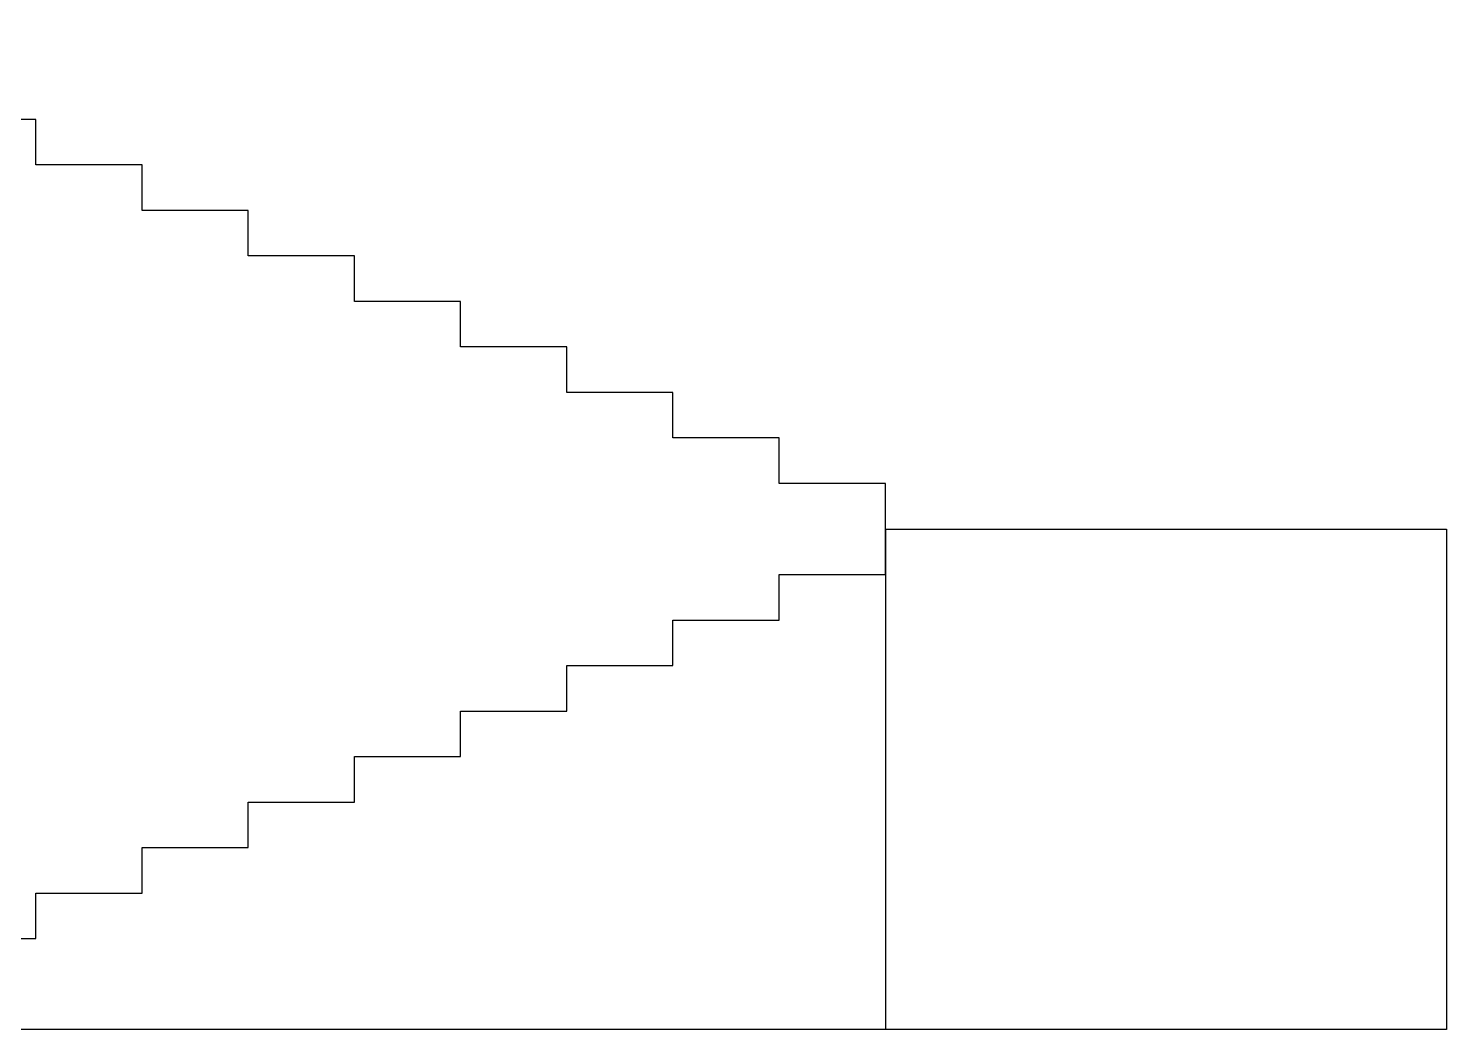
# Model space of a CAD drawing. Header units: millimetres. Extents: x -602 to 362, y 19021 to 19826.
# Drawn here: x -105.4 to 362, y 19020.7 to 19350.7 of the extents above; entities that cross this region are included whole.
import ezdxf

# ---------------------------------------------------------------- set-up
doc = ezdxf.new("R2010")
doc.units = ezdxf.units.MM
doc.layers.add('Duvar', color=8, linetype='Continuous')

msp = doc.modelspace()

# ---------------------------------------------------------------- linework, layer by layer
at = {"layer": 'Duvar'}
for p, q in [((177.04175, 19185.70255), (177.04175, 19020.70255)), ((362.04175, 19020.70255), (-347.95825, 19020.70255))]:
    msp.add_line(p, q, dxfattribs=at)
msp.add_xline((-172.95825, 19405.73632), (1, 0), dxfattribs=at)
for points in [[(177.04175, 19185.70255), (177.04175, 19200.70255), (142.04175, 19200.70255), (142.04175, 19215.70255), (107.04175, 19215.70255), (107.04175, 19230.70255), (72.04175, 19230.70255), (72.04175, 19245.70255), (37.04175, 19245.70255), (37.04175, 19260.70255), (2.04175, 19260.70255), (2.04175, 19275.70255), (-32.95825, 19275.70255), (-32.95825, 19290.70255), (-67.95825, 19290.70255), (-67.95825, 19305.70255), (-102.95825, 19305.70255), (-102.95825, 19320.70255), (-137.95825, 19320.70255), (-137.95825, 19335.70255), (-172.95825, 19335.70255), (-172.95825, 19350.70255)], [(-172.95825, 19020.70255), (-172.95825, 19035.70255), (-137.95825, 19035.70255), (-137.95825, 19050.70255), (-102.95825, 19050.70255), (-102.95825, 19065.70255), (-67.95825, 19065.70255), (-67.95825, 19080.70255), (-32.95825, 19080.70255), (-32.95825, 19095.70255), (2.04175, 19095.70255), (2.04175, 19110.70255), (37.04175, 19110.70255), (37.04175, 19125.70255), (72.04175, 19125.70255), (72.04175, 19140.70255), (107.04175, 19140.70255), (107.04175, 19155.70255), (142.04175, 19155.70255), (142.04175, 19170.70255), (177.04175, 19170.70255), (177.04175, 19185.70255), (362.04175, 19185.70255), (362.04175, 19020.70255)]]:
    msp.add_lwpolyline(points, dxfattribs=at)

doc.saveas('drawing.dxf')
